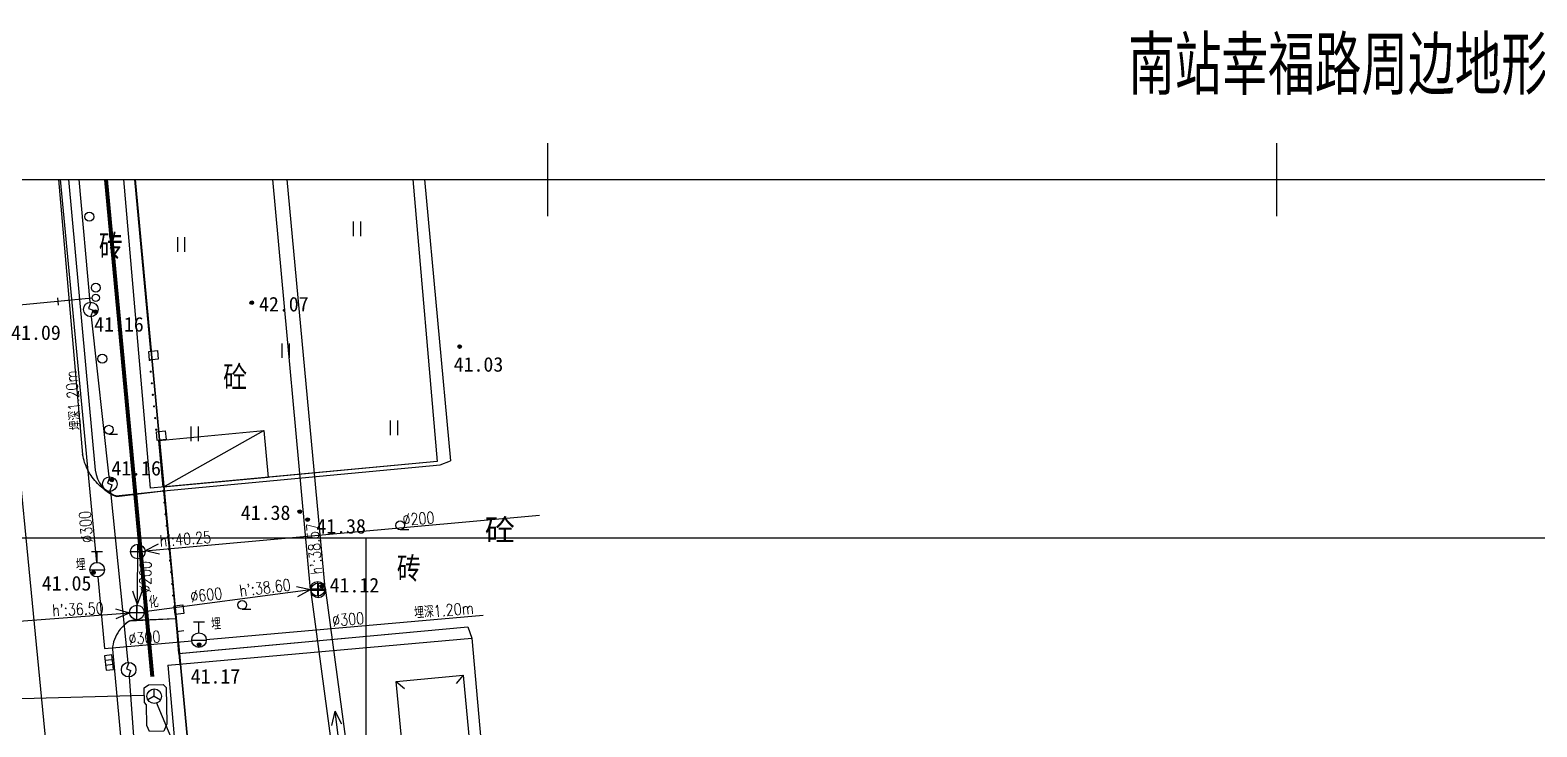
# Model space of a CAD drawing. Extents: x 501830 to 502977, y 299930 to 300245.
# Drawn here: x 502214.5 to 502317.8, y 300162.5 to 300210.3 of the extents above; entities that cross this region are included whole.
import ezdxf
from ezdxf.enums import TextEntityAlignment as Align
from ezdxf.lldxf.tags import DXFTag

# ---------------------------------------------------------------- set-up
doc = ezdxf.new("R2010")
doc.units = 0
doc.layers.add('0管道', color=1, linetype='Continuous', lineweight=70)
doc.layers.add('道路红线', color=11, linetype='Continuous', lineweight=30)
for name, color, linetype in [('BJ0', 7, 'Continuous'), ('BJ02', 7, 'Continuous'), ('BJ04', 7, 'Continuous'), ('BJ05', 7, 'Continuous'), ('BJ08', 7, 'Continuous'), ('BJ09', 7, 'Continuous'), ('TK', 7, 'Continuous'), ('上水井', 4, 'Continuous'), ('上水注记', 4, 'Continuous'), ('上水管线', 4, 'Continuous'), ('新建北信', 13, 'Continuous'), ('污水井', 247, 'Continuous'), ('污水注记', 247, 'Continuous'), ('污水管线', 247, 'Continuous'), ('污水高程表', 247, 'Continuous'), ('照明井', 193, 'Continuous'), ('电信井', 3, 'Continuous'), ('电信井（北信基础）', 3, 'Continuous'), ('电信管线', 3, 'Continuous'), ('电力管线', 1, 'Continuous'), ('雨蓖子', 34, 'Continuous')]:
    doc.layers.add(name, color=color, linetype=linetype)
doc.styles.add('HZ', font='simplex.shx', dxfattribs={"bigfont": 'hztxt'})
doc.styles.get("Standard").update_dxf_attribs({"font": 'SIMFANG.TTF'})
doc.linetypes.add('24003', pattern='A,1e-05,[136,bjxx.shx,S=0.075,R=0,X=-1e-05,Y=0],0.15', length=0.15001)
doc.linetypes.add('45003', pattern='A,1e-05,[136,bjxx.shx,S=0.075,R=0,X=-1e-05,Y=0],0.15', length=0.15001)
doc.linetypes.add('45008', pattern='A,0,[133,bjxx.shx,S=0.01,R=0,X=0,Y=0],-0.15', length=0.15)
tags = doc.linetypes.add('DL', pattern='A,15,-4.925,[130,ltypeshp.shx,S=0.5,R=330,X=-0.15,Y=0.433],0,[130,ltypeshp.shx,S=0.4,R=90,X=0,Y=0],-0.15,[130,ltypeshp.shx,S=0.5,R=150,X=0,Y=-0.433],-4.925,15', length=40).pattern_tags.tags
tags[32:33] = [DXFTag(74, 4), DXFTag(75, 0), DXFTag(340, '0'), DXFTag(46, 1.0), DXFTag(50, 0.0), DXFTag(44, 0.0), DXFTag(45, 0.0)]
tags[30:31] = [DXFTag(74, 4), DXFTag(75, 0), DXFTag(340, '0'), DXFTag(46, 1.0), DXFTag(50, 0.0), DXFTag(44, 0.0), DXFTag(45, 0.0)]
tags[4:5] = [DXFTag(74, 4), DXFTag(75, 0), DXFTag(340, '0'), DXFTag(46, 1.0), DXFTag(50, 0.0), DXFTag(44, 0.0), DXFTag(45, 0.0)]
tags = doc.linetypes.add('DX', pattern='A,15,-5,[130,ltypeshp.shx,S=1,R=330,X=0,Y=0],-5,15', length=40).pattern_tags.tags
tags[16:17] = [DXFTag(74, 4), DXFTag(75, 0), DXFTag(340, '0'), DXFTag(46, 1.0), DXFTag(50, 0.0), DXFTag(44, 0.0), DXFTag(45, 0.0)]
tags[14:15] = [DXFTag(74, 4), DXFTag(75, 0), DXFTag(340, '0'), DXFTag(46, 1.0), DXFTag(50, 0.0), DXFTag(44, 0.0), DXFTag(45, 0.0)]
tags[4:5] = [DXFTag(74, 4), DXFTag(75, 0), DXFTag(340, '0'), DXFTag(46, 1.0), DXFTag(50, 0.0), DXFTag(44, 0.0), DXFTag(45, 0.0)]
tags = doc.linetypes.add('SS', pattern='A,15,-1.9,[130,ltypeshp.shx,S=1,R=330,X=0,Y=0],-1.2,[130,ltypeshp.shx,S=1,R=330,X=0,Y=0],-1.9,15', length=35).pattern_tags.tags
tags[24:25] = [DXFTag(74, 4), DXFTag(75, 0), DXFTag(340, '0'), DXFTag(46, 1.0), DXFTag(50, 0.0), DXFTag(44, 0.0), DXFTag(45, 0.0)]
tags[22:23] = [DXFTag(74, 4), DXFTag(75, 0), DXFTag(340, '0'), DXFTag(46, 1.0), DXFTag(50, 0.0), DXFTag(44, 0.0), DXFTag(45, 0.0)]
tags[4:5] = [DXFTag(74, 4), DXFTag(75, 0), DXFTag(340, '0'), DXFTag(46, 1.0), DXFTag(50, 0.0), DXFTag(44, 0.0), DXFTag(45, 0.0)]

# ---------------------------------------------------------------- blocks, each defined once
blk = doc.blocks.new('831')
for radius in [0.25, 0.15, 0.05]:
    blk.add_circle((0, 0), radius)
blk = doc.blocks.new('5441')
for p, q in [((1, 0), (-1, 0)), ((0, 1), (0, -1)), ((0, 0), (0, 0))]:
    blk.add_line(p, q)
blk.add_circle((0, 0), 1)
blk = doc.blocks.new('9372')
blk.add_line((-0.01, -0.59), (1.19, -0.59))
blk.add_circle((0, 0), 0.6)
blk = doc.blocks.new('mhs500')
at = {"layer": 'BJ09'}
blk.add_circle((0, 0), 0.3, dxfattribs=at)
blk = doc.blocks.new('MHST')
at = {"layer": 'BJ09'}
blk.add_line((-0.01, -0.59), (1.19, -0.59), dxfattribs=at)
blk.add_circle((0, 0), 0.6, dxfattribs=at)
blk = doc.blocks.new('941')
for p, q in [((-0.5, -1), (-0.5, 1)), ((0.5, -1), (0.5, 1))]:
    blk.add_line(p, q)
blk = doc.blocks.new('B8211')
blk.add_hatch(color=256).paths.add_polyline_path([(0.25, 0, 1), (-0.25, 0, 1)])
blk.add_circle((0, 0), 0.25)
blk = doc.blocks.new('B5421')
for p, q in [((-1, 0), (1, 0)), ((0, -1), (0, 1))]:
    blk.add_line(p, q)
blk.add_circle((0, 0), 1)
blk = doc.blocks.new('B547')
at = {"linetype": 'Continuous'}
for p, q in [((0, 1), (-0.31427, 0.111111)), ((-0.31427, 0.111111), (0.31427, -0.111111)), ((0, -1), (0.31427, -0.111111))]:
    blk.add_line(p, q, dxfattribs=at)
blk.add_circle((0, 0), 1)
blk = doc.blocks.new('B552')
for p, q in [((0.984668, 0.518566), (-1.015332, 0.518566)), ((-1.015332, 0.518566), (-1.015332, -0.481434)), ((0.984668, -0.481434), (0.984668, 0.518566)), ((-1.015332, -0.481434), (0.984668, -0.481434))]:
    blk.add_line(p, q)
at = {"linetype": 'Continuous'}
for p, q in [((-0.348666, -0.481434), (-0.348666, 0.518566)), ((0.318001, -0.481434), (0.318001, 0.518566))]:
    blk.add_line(p, q, dxfattribs=at)
blk = doc.blocks.new('5323')
for p, q in [((-0.75, 2.5), (0.75, 2.5)), ((0, 1), (0, 2.5)), ((-0.99, 0), (0.99, 0))]:
    blk.add_line(p, q)
blk.add_circle((0, 0), 1)
blk = doc.blocks.new('通信井')
for q in [(-0.43, -0.25), (0, 0.5), (0.43, -0.25)]:
    blk.add_line((0, 0), q)
at = {"lineweight": -3}
blk.add_circle((0, 0), 0.5, dxfattribs=at)
blk = doc.blocks.new('acfgw')
at = {"color": 4}
for p, q in [((0, -5), (0, 5)), ((-5, 0), (5, 0))]:
    blk.add_line(p, q, dxfattribs=at)
blk = doc.blocks.new('300框2')
at = {"color": 40}
for p, q in [((0, 0), (245.4, 0)), ((0, 0), (0, -145)), ((245.4, 0), (245.4, -145))]:
    blk.add_line(p, q, dxfattribs=at)

msp = doc.modelspace()

# ---------------------------------------------------------------- linework, layer by layer
at = {"linetype": 'Continuous'}
msp.add_lwpolyline([(501950, 300200), (502700, 300200), (502700, 300000), (501950, 300000)], close=True, dxfattribs=at)
at = {"layer": '0管道'}
msp.add_line((502219.68, 300200), (502222.88, 300165.92), dxfattribs=at)
at = {"layer": 'BJ02', "linetype": '24003', "ltscale": 5, "elevation": 41.14, "flags": 128}
for points in [[(502222.77, 300188.24), (502221.69, 300200)], [(502223.62, 300178.91), (502223.32, 300182.12)]]:
    msp.add_lwpolyline(points, dxfattribs=at)
at = {"layer": 'BJ02', "linetype": '24003', "ltscale": 5, "flags": 128}
for points in [[(502240.74, 300200), (502242.42, 300180.67)], [(502242.42, 300180.67), (502223.62, 300178.91)]]:
    msp.add_lwpolyline(points, dxfattribs=at)
at = {"layer": 'BJ02', "linetype": 'Continuous', "flags": 128}
for points, elevation in [([(502222.63, 300188.22), (502223.23, 300188.29), (502223.29, 300187.69), (502222.69, 300187.63), (502222.63, 300188.22)], 41.19), ([(502223.16, 300182.71), (502223.76, 300182.77), (502223.82, 300182.17), (502223.22, 300182.11), (502223.16, 300182.71)], 41.21), ([(502224.38, 300170.77), (502224.98, 300170.83), (502225.04, 300170.24), (502224.44, 300170.17), (502224.38, 300170.77)], 41.14), ([(502224.44, 300170.17), (502224.76, 300166.78)], 41.14)]:
    msp.add_lwpolyline(points, dxfattribs=dict(at, elevation=elevation))
at = {"layer": 'BJ02', "linetype": '24003', "ltscale": 5}
msp.add_lwpolyline([(502230.82, 300179.58), (502223.62, 300178.91), (502223.32, 300182.12), (502230.52, 300182.79)], close=True, dxfattribs=at)
msp.add_lwpolyline([(502223.62, 300178.91), (502230.52, 300182.79)], dxfattribs=at)
at = {"layer": 'BJ02', "linetype": 'Continuous'}
msp.add_lwpolyline([(502224.55, 300169.02), (502225.05, 300169.07)], dxfattribs=at)
at = {"layer": 'BJ02', "linetype": 'Continuous', "flags": 128}
for points in [[(502223.95, 300166.71), (502223.95, 300166.71), (502244.79, 300168.55), (502246.83, 300145.58)], [(502223.95, 300166.71), (502223.95, 300166.71), (502244.79, 300168.55), (502246.83, 300145.58)], [(502223.95, 300166.71), (502227.66, 300124.76)], [(502223.95, 300166.71), (502227.66, 300124.76)], [(502244.19, 300166.02), (502243.71, 300165.45)], [(502244.19, 300166.02), (502243.71, 300165.45)], [(502239.61, 300165.59), (502240.18, 300165.11)], [(502239.61, 300165.59), (502240.18, 300165.11)]]:
    msp.add_lwpolyline(points, dxfattribs=at)
at = {"layer": 'BJ02', "linetype": 'Continuous'}
msp.add_lwpolyline([(502239.61, 300165.59), (502244.19, 300166.02), (502246.13, 300145.5), (502246.6, 300140.51), (502246.86, 300137.78), (502248.09, 300124.85), (502245.1, 300124.57), (502243.51, 300124.41), (502239.61, 300165.59)], close=True, dxfattribs=at)
msp.add_lwpolyline([(502239.61, 300165.59), (502244.19, 300166.02), (502246.13, 300145.5), (502246.6, 300140.51), (502246.86, 300137.78), (502248.09, 300124.85), (502245.1, 300124.57), (502243.51, 300124.41), (502239.61, 300165.59)], close=True, dxfattribs=at)
at = {"layer": 'BJ04', "linetype": 'Continuous', "flags": 128}
for points in [[(502216.45, 300200), (502218.1, 300181.16)], [(502241.54, 300200), (502243.34, 300180.71)], [(502241.54, 300200), (502243.34, 300180.71)], [(502223.64, 300178.65), (502242.63, 300180.43), (502243.34, 300180.71)], [(502223.64, 300178.65), (502242.63, 300180.43), (502243.34, 300180.71)], [(502220.37, 300178.31), (502223.64, 300178.65)], [(502220.43, 300178.27), (502223.64, 300178.65)], [(502221.33, 300169.74), (502224.49, 300169.89)], [(502221.56, 300169.79), (502224.47, 300169.89)], [(502224.49, 300169.89), (502224.68, 300167.51), (502244.51, 300169.32), (502244.79, 300168.55)], [(502224.69, 300167.51), (502244.51, 300169.32), (502244.79, 300168.55)], [(502220.14, 300167.79), (502224.41, 300121.64)], [(502220.14, 300167.79), (502224.41, 300121.64)]]:
    msp.add_lwpolyline(points, dxfattribs=at)
for points in [[(502217.14, 300200), (502218.97, 300180.08, 0.303481), (502220.43, 300178.27)], [(502220.37, 300178.31, -0.050179), (502219.71, 300178.67, -0.050179), (502219.12, 300179.16, -0.07547), (502218.46, 300180.08, -0.07547), (502218.1, 300181.16)], [(502221.56, 300169.79, 0.145452), (502220.94, 300169.45, 0.050777), (502220.6, 300169.07, 0.070672), (502220.28, 300168.46, 0.070672), (502220.14, 300167.79)], [(502221.33, 300169.74, 0.050777), (502220.94, 300169.45, 0.050777), (502220.6, 300169.07, 0.070672), (502220.28, 300168.46, 0.070672), (502220.14, 300167.79)]]:
    msp.add_lwpolyline(points, format="xyb", dxfattribs=at)
at = {"layer": 'BJ04', "linetype": '45003', "ltscale": 5, "flags": 128}
for points in [[(502242.42, 300180.67), (502222.76, 300178.83), (502220.92, 300200)], [(502240.74, 300200), (502242.42, 300180.67)]]:
    msp.add_lwpolyline(points, dxfattribs=at)
at = {"layer": 'BJ04', "linetype": 'Continuous', "ltscale": 5, "flags": 128}
msp.add_lwpolyline([(502218.75, 300191.86), (502213.77, 300191.4)], dxfattribs=at)
at = {"layer": 'BJ04', "linetype": 'Continuous', "const_width": 0.075}
for points in [[(502222.7, 300187.59, 1), (502222.69, 300187.67, 1)], [(502222.77, 300186.79, 1), (502222.77, 300186.87, 1)], [(502222.85, 300186, 1), (502222.84, 300186.07, 1)], [(502222.92, 300185.2, 1), (502222.92, 300185.28, 1)], [(502223, 300184.41, 1), (502222.99, 300184.48, 1)], [(502223.08, 300183.61, 1), (502223.07, 300183.68, 1)], [(502223.15, 300182.81, 1), (502223.14, 300182.89, 1)], [(502223.64, 300178.61, 1), (502223.63, 300178.69, 1)], [(502223.72, 300177.81, 1), (502223.71, 300177.89, 1)], [(502223.79, 300177.02, 1), (502223.78, 300177.09, 1)], [(502223.87, 300176.22, 1), (502223.86, 300176.3, 1)], [(502223.94, 300175.42, 1), (502223.93, 300175.5, 1)], [(502224.02, 300174.63, 1), (502224.01, 300174.7, 1)], [(502224.09, 300173.83, 1), (502224.09, 300173.91, 1)], [(502224.17, 300173.04, 1), (502224.16, 300173.11, 1)], [(502224.24, 300172.24, 1), (502224.24, 300172.31, 1)], [(502224.32, 300171.44, 1), (502224.31, 300171.52, 1)], [(502224.39, 300170.65, 1), (502224.39, 300170.72, 1)]]:
    msp.add_lwpolyline(points, format="xyb", close=True, dxfattribs=at)
at = {"layer": 'BJ04', "linetype": '45008', "ltscale": 5, "flags": 128}
msp.add_lwpolyline([(502223.64, 300178.65), (502224.49, 300169.89)], dxfattribs=at)
at = {"layer": 'BJ04', "linetype": 'Continuous'}
msp.add_circle((502219, 300191.89), 0.25, dxfattribs=at)
at = {"layer": 'BJ05', "linetype": 'Continuous', "flags": 128}
for points in [[(502216.38, 300191.89), (502216.43, 300191.39)], [(502218.75, 300191.86), (502216.4, 300191.64)]]:
    msp.add_lwpolyline(points, dxfattribs=at)
at = {"layer": 'BJ05', "linetype": 'Continuous'}
msp.add_circle((502219, 300191.89), 0.25, dxfattribs=at)
at = {"layer": 'BJ09', "linetype": 'Continuous', "flags": 128}
msp.add_lwpolyline([(502239.88, 300176), (502240.48, 300176)], dxfattribs=at)
at = {"layer": 'BJ09', "linetype": 'Continuous'}
msp.add_circle((502239.88, 300176.29), 0.3, dxfattribs=at)
at = {"layer": '上水管线', "linetype": 'SS', "ltscale": 0.5, "flags": 128}
for points in [[(502216.56, 300200), (502219.04, 300173.75)], [(502219.14, 300172.75), (502219.6, 300167.85)]]:
    msp.add_lwpolyline(points, dxfattribs=at)
at = {"layer": '上水管线', "linetype": 'SS', "ltscale": 0.5, "elevation": 41.02, "flags": 128}
for points in [[(502226.58, 300168.46), (502245.58, 300170.13)], [(502219.6, 300167.85), (502225.58, 300168.37)]]:
    msp.add_lwpolyline(points, dxfattribs=at)
at = {"layer": '新建北信', "color": 40}
msp.add_line((502234.01, 300138.37), (502223.16, 300164.15), dxfattribs=at)
at = {"layer": '污水管线', "flags": 128}
for points, elevation in [([(502222.15, 300093.6), (502212.92, 300188.87), (502211.86, 300200)], 41.6), ([(502233.74, 300171.88), (502231.14, 300200)], 41.12), ([(502234.73, 300171.99), (502232.14, 300200)], 41.12), ([(502222.38, 300174.54), (502249.43, 300176.98)], 41.05), ([(502221.87, 300174), (502221.82, 300170.32)], 41.05), ([(502234.73, 300172), (502237.7, 300149.92)], 41.14), ([(502222.32, 300170.38), (502233.74, 300171.88)], 41.14), ([(502233.74, 300171.88), (502236.71, 300149.78)], 41.14), ([(502177.96, 300167.01), (502221.32, 300170.28)], 41.14)]:
    msp.add_lwpolyline(points, dxfattribs=dict(at, elevation=elevation))
at = {"layer": '污水管线'}
for points, elevation in [([(502223.28, 300174.99), (502222.39, 300174.54)], 164.39), ([(502223.37, 300174.32), (502222.39, 300174.54)], 164.39), ([(502221.51, 300171.8), (502221.83, 300170.86)], 164.39), ([(502222.19, 300171.79), (502221.83, 300170.86)], 164.39), ([(502220.35, 300170.57), (502221.31, 300170.28)], 82.24), ([(502220.39, 300169.89), (502221.31, 300170.28)], 82.24)]:
    msp.add_lwpolyline(points, dxfattribs=dict(at, elevation=elevation))
for points in [[(502232.76, 300172.09), (502233.74, 300171.88)], [(502232.85, 300171.41), (502233.74, 300171.88)], [(502235.19, 300162.57), (502235.42, 300163.54)], [(502235.87, 300162.65), (502235.42, 300163.54)], [(502236.04, 300158.58), (502235.42, 300163.54)]]:
    msp.add_lwpolyline(points, dxfattribs=at)
at = {"layer": '电信井（北信基础）', "linetype": 'Continuous', "flags": 128}
msp.add_lwpolyline([(502222.32, 300165.15), (502222.62, 300165.36), (502223.62, 300165.38), (502223.82, 300165.18), (502223.87, 300162.68), (502223.68, 300162.18), (502222.68, 300162.16), (502222.5, 300162.57), (502222.48, 300163.97), (502222.34, 300164.15), (502222.32, 300165.15)], dxfattribs=at)
at = {"layer": '电信管线', "linetype": 'DX', "ltscale": 0.5, "flags": 128}
for points in [[(502222.88, 300165.92), (502219.68, 300200)], [(502201.32, 300164.07), (502222.33, 300164.65)]]:
    msp.add_lwpolyline(points, dxfattribs=at)
at = {"layer": '电力管线', "linetype": 'DL', "ltscale": 0.5, "flags": 128}
for points in [[(502217.85, 300200), (502218.59, 300191.59)], [(502218.69, 300190.6), (502219.9, 300179.62)], [(502220.01, 300178.62), (502221.21, 300166.88)], [(502221.3, 300165.89), (502222.1, 300154.91)]]:
    msp.add_lwpolyline(points, dxfattribs=at)
at = {"layer": '道路红线', "color": 40}
msp.add_line((502221.7, 300200), (502229.02, 300121.62), dxfattribs=at)
msp.add_line((502221.7, 300200), (502229.02, 300121.62), dxfattribs=at)

# ---------------------------------------------------------------- block references
at = {"color": 40}
for p in [(501992.13, 300175.43), (502237.53, 300175.43)]:
    msp.add_blockref('300框2', p, dxfattribs=at)
at = {"layer": 'BJ05', "linetype": 'Continuous', "xscale": 0.5, "yscale": 0.5, "zscale": 0.5}
msp.add_blockref('5441', (502234.26, 300171.83), dxfattribs=at)
at = {"layer": 'BJ08', "linetype": 'Continuous', "xscale": 0.5, "yscale": 0.5, "zscale": 0.5}
for name, p in [('831', (502229.7, 300191.56, 42.07)), ('B8211', (502229.7, 300191.56, 42.07)), ('B8211', (502218.99, 300190.94, 41.16)), ('831', (502243.96, 300188.55, 41.03)), ('B8211', (502243.96, 300188.55, 41.03)), ('B8211', (502220.1, 300179.41, 41.16)), ('B8211', (502232.99, 300177.23, 41.38)), ('831', (502233.53, 300176.68, 41.38)), ('B8211', (502218.84, 300173.05, 41.05)), ('B8211', (502234.5, 300172.11, 41.12)), ('B8211', (502226.09, 300168.11, 41.17))]:
    msp.add_blockref(name, p, dxfattribs=at)
at = {"layer": 'BJ09', "linetype": 'Continuous', "rotation": 275.2507478591651}
for p in [(502218.56, 300197.46), (502218.56, 300197.46), (502219, 300192.59), (502219, 300192.59), (502219.45, 300187.72), (502219.45, 300187.72)]:
    msp.add_blockref('mhs500', p, dxfattribs=at)
at = {"layer": 'BJ09', "linetype": 'Continuous', "xscale": 0.5, "yscale": 0.5, "zscale": 0.5}
for name, p in [('941', (502236.94, 300196.62)), ('941', (502224.87, 300195.56)), ('941', (502232.04, 300188.27)), ('941', (502239.46, 300182.97)), ('MHST', (502219.9, 300182.85)), ('MHST', (502219.9, 300182.85)), ('941', (502225.8, 300182.57)), ('9372', (502229.05, 300170.83))]:
    msp.add_blockref(name, p, dxfattribs=at)
at = {"layer": 'TK', "linetype": 'Continuous', "xscale": 0.5, "yscale": 0.5}
for p in [(502250, 300200), (502300, 300200)]:
    msp.add_blockref('acfgw', p, dxfattribs=at)
at = {"layer": '上水井', "xscale": 0.5, "yscale": 0.5, "zscale": 0.5}
for p in [(502219.09, 300173.25, 41.02), (502226.08, 300168.42, 41.02)]:
    msp.add_blockref('5323', p, dxfattribs=at)
at = {"layer": '污水井', "xscale": 0.5, "yscale": 0.5, "zscale": 0.5}
for p in [(502221.88, 300174.49, 41.1), (502234.23, 300171.94, 41.12), (502221.82, 300170.32, 41.1)]:
    msp.add_blockref('B5421', p, dxfattribs=at)
at = {"layer": '照明井', "xscale": 0.5, "yscale": 0.5, "zscale": 0.5}
for p in [(502218.66, 300191.1, 41.16), (502219.96, 300179.12, 41.16), (502221.26, 300166.39, 41.24)]:
    msp.add_blockref('B547', p, dxfattribs=at)
at = {"layer": '电信井', "linetype": 'Continuous', "ltscale": 0.5}
msp.add_blockref('通信井', (502223.01, 300164.57), dxfattribs=at)
at = {"layer": '雨蓖子', "xscale": 0.5000000000019849, "yscale": 0.5, "zscale": 0.5, "rotation": 96.6663667053123}
msp.add_blockref('B552', (502219.91, 300166.89, 41.05), dxfattribs=at)

# ---------------------------------------------------------------- texts
at = {"layer": 'BJ0', "linetype": 'Continuous', "style": 'HZ', "width": 0.8}
msp.add_text('南站幸福路周边地形及管线图', height=4, dxfattribs=at).set_placement((502310.61, 300208.02), align=Align.MIDDLE)
at = {"layer": 'BJ04', "linetype": 'Continuous', "width": 0.8}
msp.add_text('砖', height=1.5, dxfattribs=at).set_placement((502220.03, 300195.49), align=Align.MIDDLE)
for s, p in [('砼', (502228.56, 300186.48)), ('砖', (502240.47, 300173.35))]:
    msp.add_text(s, height=1.5, dxfattribs=at).set_placement(p, align=Align.MIDDLE_CENTER)
at = {"layer": 'BJ04', "linetype": 'Continuous'}
msp.add_text('砼', height=1.5, dxfattribs=at).set_placement((502246.72, 300175.97), align=Align.MIDDLE_CENTER)
at = {"layer": 'BJ08', "linetype": 'Continuous'}
for s, p in [('42.07', (502230.2, 300190.96)), ('41.09', (502213.2, 300189.01, 41.09)), ('41.16', (502218.89, 300189.58, 41.16)), ('41.03', (502243.55, 300186.83)), ('41.16', (502220.07, 300179.71, 41.16)), ('41.38', (502228.95, 300176.66)), ('41.38', (502234.13, 300175.73)), ('41.05', (502215.3, 300171.82, 41.05)), ('41.12', (502235.04, 300171.69, 41.12)), ('41.17', (502225.51, 300165.44, 41.17))]:
    msp.add_text(s, height=1, dxfattribs=at).set_placement(p)
at = {"layer": '上水注记', "style": 'HZ', "width": 0.8}
for s, rotation, p in [('埋深1.20m', 94.9921, (502218.04, 300182.86)), ('%%c300', 94.9921, (502218.83, 300175.12)), ('埋', 4.7157, (502217.67, 300173.17)), ('埋', 4.7157, (502226.95, 300169.11)), ('%%c300', 4.9921, (502235.25, 300169.35)), ('埋深1.20m', 4.9921, (502240.88, 300169.88)), ('%%c300', 4.9921, (502221.28, 300168.09))]:
    msp.add_text(s, height=0.8, rotation=rotation, dxfattribs=at).set_placement(p)
at = {"layer": '污水注记', "style": 'HZ', "width": 0.8}
for s, rotation, p in [('%%c200', 4.2543, (502240.07, 300176.27, 41.05)), ('%%c200', 88.768, (502222.78, 300171.65, 41.05)), ('%%c600', 6.3263, (502225.53, 300171, 41.05)), ('化', 6.3263, (502222.68, 300170.61, 41.05))]:
    msp.add_text(s, height=0.8, rotation=rotation, dxfattribs=at).set_placement(p)
at = {"layer": '污水高程表', "style": 'HZ', "width": 0.8}
for s, rotation, p in [("h':38.57", 94.9979, (502234.55, 300172.95, -82.74)), ("h':40.25", 4.5022, (502223.41, 300174.82, -82.74)), ("h':38.60", 7.0636, (502228.9, 300171.4, -82.74)), ("h':36.50", 2.5275, (502216.03, 300170.06, -82.74))]:
    msp.add_text(s, height=0.8, rotation=rotation, dxfattribs=at).set_placement(p)

doc.saveas('drawing.dxf')
